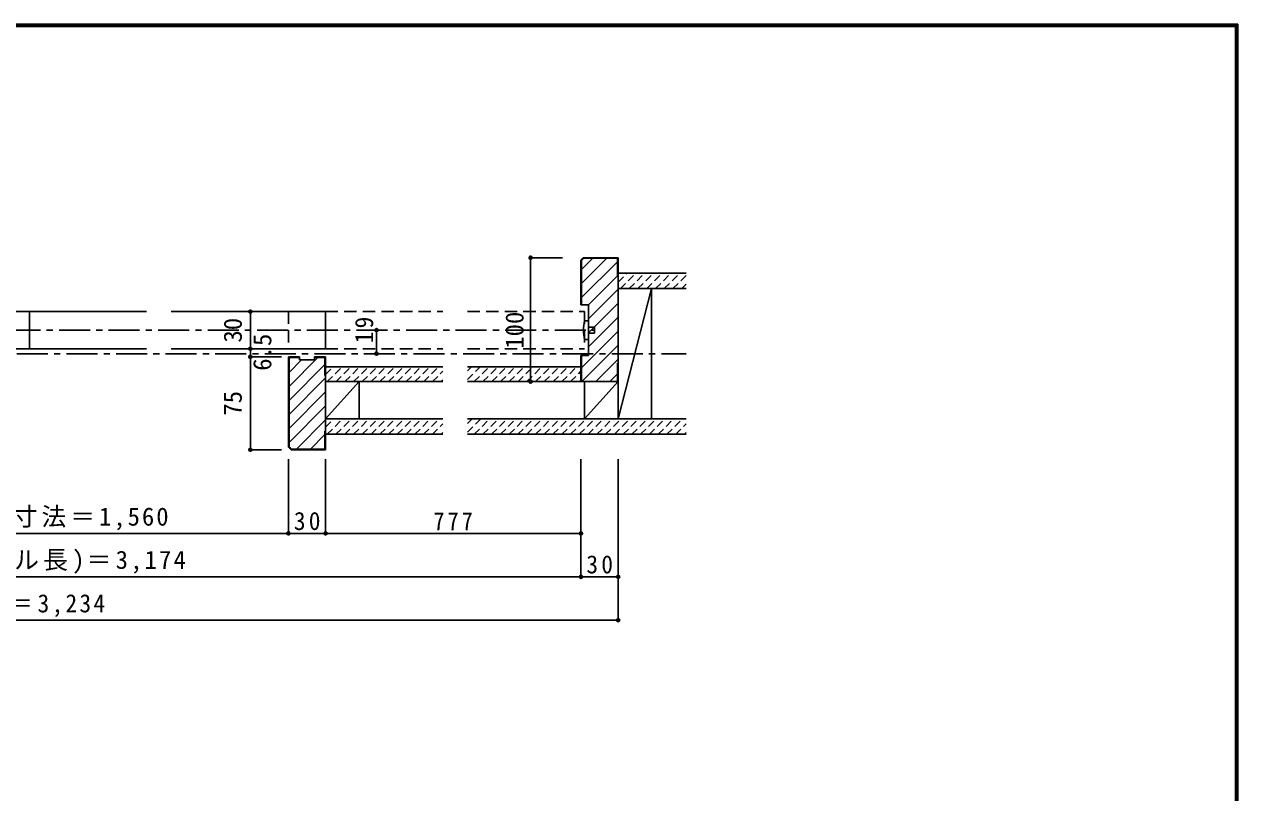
# Model space of a CAD drawing. Units: millimetres at full size, sheet at 1:5. Extents: x -973 to 977, y -718 to 696.
# Drawn here: x -2 to 977, y 76 to 696 of the extents above; entities that cross this region are included whole.
import ezdxf
from ezdxf.enums import TextEntityAlignment as Align

# ---------------------------------------------------------------- set-up
doc = ezdxf.new("R2010")
doc.units = ezdxf.units.MM
doc.header["$LTSCALE"] = 5
doc.header["$PDMODE"] = 32
doc.header["$PDSIZE"] = 2.5
for name, pattern in [('CHAIN1', [8, 5, -1, 1, -1]), ('DASHED1', [1.8, 1.2, -0.6]), ('DASHED2', [3, 2, -1])]:
    doc.linetypes.add(name, pattern=pattern)
for name, color, linetype in [('0-1_通り芯', 4, 'CHAIN1'), ('0-2_柱', 7, 'Continuous'), ('0-3_仕上げ', 2, 'Continuous'), ('0-4_枠', 3, 'Continuous'), ('0-6_扉', 2, 'Continuous'), ('0-7_金物', 7, 'Continuous'), ('0-B_寸法', 7, 'Continuous'), ('0-C_ハッチ', 4, 'DASHED1'), ('F-1_枠', 6, 'Continuous')]:
    doc.layers.add(name, color=color, linetype=linetype)
doc.styles.add('ＭＳ ゴシック', font='')
doc.styles.get('ＭＳ ゴシック').set_extended_font_data('MS Gothic')

msp = doc.modelspace()

# ---------------------------------------------------------------- linework, layer by layer
at = {"layer": '0-1_通り芯'}
msp.add_line((-528.39, 430), (531.71, 430), dxfattribs=at)
at = {"layer": '0-2_柱'}
for p, q in [((476.71, 482.5), (476.71, 377.5)), ((476.71, 377.5), (503.71, 482.5)), ((267.681, 407.5), (240.681, 377.5)), ((476.71, 407.5), (449.71, 377.5)), ((449.71, 407.5), (476.71, 407.5)), ((449.71, 377.5), (449.71, 407.5)), ((476.71, 377.5), (449.71, 377.5))]:
    msp.add_line(p, q, dxfattribs=at)
at = {"layer": '0-2_柱', "color": 3}
msp.add_line((240.681, 377.5), (240.681, 407.5), dxfattribs=at)
at = {"layer": '0-2_柱'}
msp.add_lwpolyline([(476.71, 482.5), (503.71, 482.5), (503.71, 377.5), (476.71, 377.5)], dxfattribs=at)
msp.add_lwpolyline([(267.681, 377.5), (240.681, 377.5), (240.681, 407.5), (267.681, 407.5)], close=True, dxfattribs=at)
at = {"layer": '0-3_仕上げ'}
for p, q in [((476.71, 482.5), (476.71, 495)), ((531.696, 495), (476.71, 495)), ((531.696, 482.5), (476.71, 482.5)), ((335.203, 419.5), (240.681, 419.5)), ((446.71, 419.5), (355.203, 419.5)), ((335.203, 407.5), (240.681, 407.5)), ((446.71, 407.5), (355.203, 407.5)), ((240.681, 365), (240.681, 377.5)), ((335.203, 377.5), (240.681, 377.5)), ((531.696, 377.5), (355.203, 377.5)), ((335.203, 365), (240.681, 365)), ((531.696, 365), (355.203, 365))]:
    msp.add_line(p, q, dxfattribs=at)
at = {"layer": '0-4_枠'}
for p, q in [((446.71, 505.379), (448.831, 507.5)), ((446.71, 505.379), (446.71, 469.5)), ((447.21, 505.172), (447.21, 469.5)), ((448.831, 507.5), (476.71, 507.5)), ((476.21, 507), (476.21, 492.5)), ((476.71, 407.5), (476.71, 507.5)), ((476.71, 492.5), (476.21, 492.5)), ((452.71, 469.5), (446.71, 469.5)), ((452.71, 428.5), (452.71, 469.5)), ((219.681, 427.5), (210.681, 427.5)), ((210.681, 354.621), (210.681, 427.5)), ((211.181, 354.828), (211.181, 427)), ((219.681, 427), (211.181, 427)), ((219.681, 427.5), (219.681, 425)), ((231.681, 425), (219.681, 425)), ((231.681, 427.5), (240.681, 427.5)), ((231.681, 425), (231.681, 427.5)), ((231.681, 427), (240.181, 427)), ((240.181, 412.5), (240.181, 427)), ((240.681, 352.5), (240.681, 427.5)), ((446.71, 407.5), (446.71, 428.5)), ((452.71, 428.5), (446.71, 428.5)), ((447.21, 407.5), (447.21, 428.5)), ((476.21, 422.5), (476.71, 422.5)), ((476.21, 407.5), (476.21, 422.5)), ((240.681, 412.5), (240.181, 412.5)), ((446.71, 407.5), (476.71, 407.5)), ((240.181, 367.5), (240.181, 353)), ((240.681, 367.5), (240.181, 367.5)), ((211.181, 354.828), (213.01, 353)), ((213.01, 353), (240.181, 353))]:
    msp.add_line(p, q, dxfattribs=at)
for points in [[(447.21, 505.172), (449.038, 507), (476.21, 507)], [(210.681, 354.621), (212.803, 352.5), (240.681, 352.5)]]:
    msp.add_lwpolyline(points, dxfattribs=at)
at = {"layer": '0-6_扉', "color": 6}
for p, q in [((-90.96, 464), (96.207, 464)), ((1.653, 464), (1.653, 434)), ((116.207, 464), (240.681, 464)), ((240.681, 464), (240.681, 434)), ((-90.96, 434), (96.207, 434)), ((116.207, 434), (240.681, 434))]:
    msp.add_line(p, q, dxfattribs=at)
at = {"layer": '0-6_扉', "linetype": 'DASHED2'}
for p, q in [((210.681, 464), (210.681, 434)), ((210.681, 464), (335.203, 464)), ((355.203, 464), (449.71, 464)), ((449.71, 464), (449.71, 434)), ((210.681, 434), (335.203, 434)), ((355.203, 434), (449.71, 434))]:
    msp.add_line(p, q, dxfattribs=at)
at = {"layer": '0-7_金物'}
for p, q in [((449.71, 456.5), (452.71, 456.5)), ((452.71, 456.5), (452.71, 441.5)), ((457.71, 451.5), (452.71, 451.5)), ((457.71, 446.5), (457.71, 451.5)), ((452.71, 441.5), (449.71, 441.5)), ((452.71, 446.5), (457.71, 446.5))]:
    msp.add_line(p, q, dxfattribs=at)
msp.add_arc((477.335, 449), 28.625, 164.81071, 195.18929, dxfattribs=at)
at = {"layer": '0-B_寸法', "color": 4}
for p, q in [((406.069, 507.5), (406.069, 407.5)), ((406.069, 507.5), (431.71, 507.5)), ((179.977, 464), (179.977, 352.5)), ((281.748, 430), (281.748, 449)), ((205.023, 427.5), (179.977, 427.5)), ((406.069, 407.5), (431.71, 407.5)), ((205.023, 352.5), (179.977, 352.5)), ((210.681, 285), (210.681, 345)), ((240.681, 285), (240.681, 345)), ((446.71, 250), (446.71, 345)), ((476.71, 215), (476.71, 345)), ((-207.375, 285), (210.681, 285)), ((210.681, 285), (240.681, 285)), ((240.681, 285), (446.71, 285)), ((-443.404, 250), (446.71, 250)), ((446.71, 250), (476.71, 250)), ((-473.404, 215), (476.71, 215))]:
    msp.add_line(p, q, dxfattribs=at)
at = {"layer": '0-B_寸法', "color": 4, "linetype": 'CHAIN1'}
msp.add_line((-454.404, 449), (457.71, 449), dxfattribs=at)
at = {"layer": '0-B_寸法'}
for p in [(406.069, 507.5), (179.977, 464), (281.748, 449), (179.977, 434), (281.748, 430), (179.977, 427.5), (406.069, 407.5), (179.977, 352.5), (210.681, 285), (240.681, 285), (446.71, 285), (446.71, 250), (476.71, 250), (476.71, 215)]:
    msp.add_point(p, dxfattribs=at)
at = {"layer": '0-C_ハッチ', "linetype": 'Continuous'}
for p, q in [((467.637, 507), (447.21, 486.572)), ((456.323, 507), (447.21, 497.886)), ((476.21, 504.259), (447.21, 475.259)), ((476.21, 492.945), (452.71, 469.445)), ((476.71, 482.131), (452.71, 458.131)), ((476.71, 470.818), (452.71, 446.818)), ((476.71, 459.504), (452.71, 435.504)), ((476.71, 448.19), (447.21, 418.69)), ((476.71, 436.877), (447.333, 407.5)), ((211.902, 427), (211.181, 426.279)), ((234.53, 427), (211.181, 403.652)), ((221.216, 425), (211.181, 414.965)), ((240.181, 421.338), (211.181, 392.338)), ((476.71, 425.563), (458.647, 407.5)), ((476.21, 413.749), (469.961, 407.5)), ((240.681, 410.524), (211.181, 381.024)), ((240.681, 399.21), (211.181, 369.71)), ((240.681, 387.897), (211.181, 358.397)), ((240.681, 376.583), (217.098, 353)), ((240.181, 364.769), (228.412, 353))]:
    msp.add_line(p, q, dxfattribs=at)
at = {"layer": '0-C_ハッチ'}
for p, q in [((476.71, 494.803), (476.907, 495)), ((476.71, 487.732), (483.978, 495)), ((478.549, 482.5), (491.049, 495)), ((485.62, 482.5), (498.12, 495)), ((492.691, 482.5), (505.191, 495)), ((499.762, 482.5), (512.262, 495)), ((506.833, 482.5), (519.333, 495)), ((513.904, 482.5), (526.404, 495)), ((520.975, 482.5), (531.696, 493.22)), ((528.046, 482.5), (531.696, 486.149)), ((240.681, 413.218), (246.964, 419.5)), ((242.035, 407.5), (254.035, 419.5)), ((249.106, 407.5), (261.106, 419.5)), ((256.177, 407.5), (268.177, 419.5)), ((263.248, 407.5), (275.248, 419.5)), ((270.319, 407.5), (282.319, 419.5)), ((277.39, 407.5), (289.39, 419.5)), ((284.461, 407.5), (296.461, 419.5)), ((291.532, 407.5), (303.532, 419.5)), ((298.603, 407.5), (310.203, 419.1)), ((305.674, 407.5), (317.674, 419.5)), ((312.745, 407.5), (324.745, 419.5)), ((319.817, 407.5), (331.817, 419.5)), ((326.888, 407.5), (335.203, 415.815)), ((355.203, 416.25), (358.453, 419.5)), ((355.203, 409.179), (365.524, 419.5)), ((360.595, 407.5), (372.595, 419.5)), ((367.666, 407.5), (379.666, 419.5)), ((374.737, 407.5), (386.737, 419.5)), ((381.809, 407.5), (393.809, 419.5)), ((388.88, 407.5), (400.88, 419.5)), ((395.951, 407.5), (407.951, 419.5)), ((403.022, 407.5), (415.022, 419.5)), ((410.093, 407.5), (422.093, 419.5)), ((417.164, 407.5), (429.164, 419.5)), ((424.235, 407.5), (436.235, 419.5)), ((431.306, 407.5), (443.306, 419.5)), ((438.377, 407.5), (446.71, 415.833)), ((333.959, 407.5), (335.203, 408.744)), ((445.448, 407.5), (446.71, 408.762)), ((240.681, 370.791), (247.39, 377.5)), ((241.961, 365), (254.461, 377.5)), ((249.032, 365), (261.532, 377.5)), ((256.103, 365), (268.603, 377.5)), ((263.174, 365), (275.674, 377.5)), ((270.245, 365), (282.745, 377.5)), ((277.317, 365), (289.817, 377.5)), ((284.388, 365), (296.888, 377.5)), ((291.459, 365), (303.959, 377.5)), ((298.53, 365), (310.203, 376.673)), ((305.601, 365), (318.101, 377.5)), ((312.672, 365), (325.172, 377.5)), ((319.743, 365), (332.243, 377.5)), ((326.814, 365), (335.203, 373.389)), ((355.203, 373.823), (358.88, 377.5)), ((355.203, 366.752), (365.951, 377.5)), ((360.522, 365), (373.022, 377.5)), ((367.593, 365), (380.093, 377.5)), ((374.664, 365), (387.164, 377.5)), ((381.735, 365), (394.235, 377.5)), ((388.806, 365), (401.306, 377.5)), ((395.877, 365), (408.377, 377.5)), ((402.948, 365), (415.448, 377.5)), ((410.019, 365), (422.519, 377.5)), ((417.09, 365), (429.59, 377.5)), ((424.161, 365), (436.661, 377.5)), ((431.232, 365), (443.732, 377.5)), ((438.303, 365), (450.803, 377.5)), ((445.375, 365), (457.875, 377.5)), ((452.446, 365), (464.946, 377.5)), ((459.517, 365), (472.017, 377.5)), ((466.588, 365), (479.088, 377.5)), ((473.659, 365), (486.159, 377.5)), ((480.73, 365), (493.23, 377.5)), ((487.801, 365), (500.301, 377.5)), ((494.872, 365), (507.372, 377.5)), ((501.943, 365), (514.443, 377.5)), ((509.014, 365), (521.514, 377.5)), ((516.085, 365), (528.585, 377.5)), ((523.156, 365), (531.71, 373.553)), ((333.885, 365), (335.203, 366.318)), ((530.227, 365), (531.71, 366.482))]:
    msp.add_line(p, q, dxfattribs=at)
at = {"layer": 'F-1_枠'}
for p, q in [((-973.347, 695.833), (976.653, 695.833)), ((974.986, 695.833), (974.986, -700.833)), ((975.82, 695.833), (975.82, -700.833)), ((976.653, 695.833), (976.653, -700.833)), ((-973.347, 695), (976.653, 695)), ((-973.347, 694.167), (976.653, 694.167))]:
    msp.add_line(p, q, dxfattribs=at)

# ---------------------------------------------------------------- texts
at = {"layer": '0-B_寸法', "style": 'ＭＳ ゴシック'}
for s, p in [('100', (404.819, 434)), ('30', (177.477, 439)), ('6.5', (201.276, 416.255)), ('75', (177.477, 380))]:
    msp.add_text(s, height=14.66, rotation=90, dxfattribs=at).set_placement(p, align=Align.BOTTOM_LEFT)
at = {"layer": '0-B_寸法', "insert": (279.248, 438.375), "char_height": 14.66, "attachment_point": 7, "rotation": 90, "style": 'ＭＳ ゴシック'}
msp.add_mtext('\\T1.27;\\W0.95;19', dxfattribs=at)
at = {"layer": '0-B_寸法', "char_height": 14.66, "attachment_point": 7, "style": 'ＭＳ ゴシック'}
for s, insert in [('\\T1.16;有効開口寸法＝1,560', (-104.597, 287.5)), ('\\T1.27;\\W0.95;30', (215.056, 287.5)), ('\\T1.27;\\W0.9;777', (327.687, 287.5)), ('\\T1.17;枠内(レール長)＝3,174', (-115.847, 252.5)), ('\\T1.27;\\W0.95;30', (451.085, 252.5)), ('\\T1.19;\\W0.95;枠外＝3,234', (-59.597, 217.5))]:
    msp.add_mtext(s, dxfattribs=dict(at, insert=insert))

doc.saveas('drawing.dxf')
